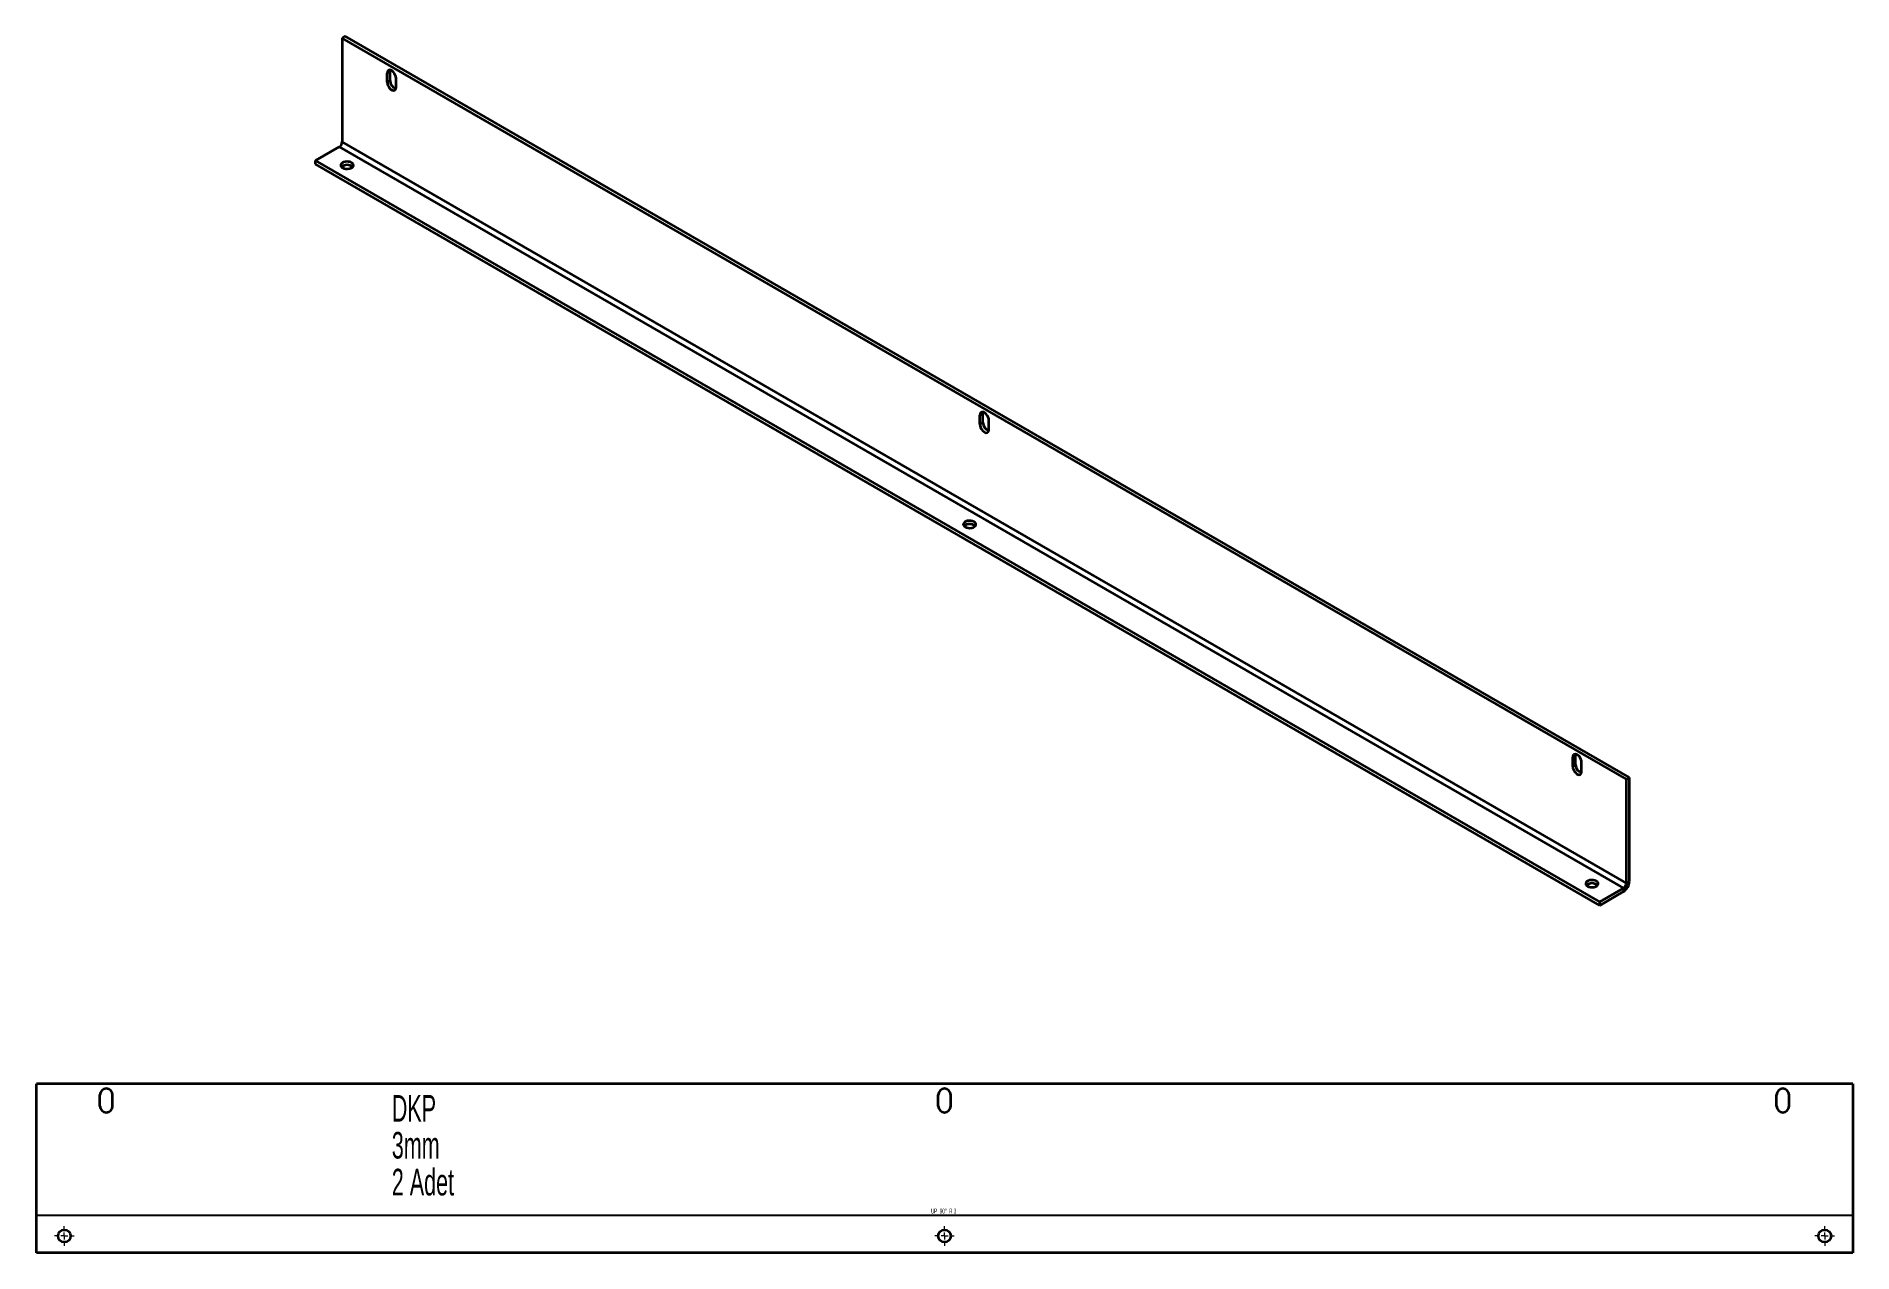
# Model space of a CAD drawing. Header units: millimetres. Extents: x -1398 to -98, y -1 to 869.
import ezdxf

# ---------------------------------------------------------------- set-up
doc = ezdxf.new("R2010")
doc.units = ezdxf.units.MM
doc.styles.add('SLDTEXTSTYLE0', font='TXT', dxfattribs={"width": 0.56125})
doc.styles.add('SLDTEXTSTYLE1', font='TXT', dxfattribs={"width": 0.605})

# ---------------------------------------------------------------- blocks, each defined once
blk = doc.blocks.new('SW_CENTERMARKSYMBOL_0')
at = {"color": 0, "linetype": 'Continuous', "lineweight": 18}
for p, q in [((-5, 0), (-7, 0)), ((0, 0), (-2.5, 0)), ((0, 5), (0, 7)), ((0, 0), (0, 2.5)), ((0, 0), (0, -2.5)), ((0, 0), (2.5, 0)), ((5, 0), (7, 0)), ((0, -5), (0, -7))]:
    blk.add_line(p, q, dxfattribs=at)
blk = doc.blocks.new('SW_CENTERMARKSYMBOL_1')
at = {"color": 0, "linetype": 'Continuous', "lineweight": 18}
for p, q in [((-5, 0), (-7, 0)), ((0, 0), (-2.5, 0)), ((0, 5), (0, 7)), ((0, 0), (0, 2.5)), ((0, 0), (0, -2.5)), ((0, 0), (2.5, 0)), ((5, 0), (7, 0)), ((0, -5), (0, -7))]:
    blk.add_line(p, q, dxfattribs=at)
blk = doc.blocks.new('SW_CENTERMARKSYMBOL_2')
at = {"color": 0, "linetype": 'Continuous', "lineweight": 18}
for p, q in [((-5, 0), (-7, 0)), ((0, 0), (-2.5, 0)), ((0, 5), (0, 7)), ((0, 0), (0, 2.5)), ((0, 0), (0, -2.5)), ((0, 0), (2.5, 0)), ((5, 0), (7, 0)), ((0, -5), (0, -7))]:
    blk.add_line(p, q, dxfattribs=at)

msp = doc.modelspace()

# ---------------------------------------------------------------- linework, layer by layer
at = {"color": 7, "linetype": 'Continuous', "lineweight": 35}
for p, q in [((-1177.4, 869.4), (-1179.5, 868.1)), ((-1179.5, 868.1), (-1179.5, 793.8)), ((-260.3, 337.5), (-1179.5, 868.1)), ((-258.1, 338.7), (-1177.4, 869.4)), ((-1145.2, 844.3), (-1147.3, 843)), ((-1147.3, 836.5), (-1147.3, 843)), ((-1147.3, 836.5), (-1145.2, 837.7)), ((-1145.2, 837.7), (-1145.2, 844.3)), ((-1141, 832.8), (-1141, 839.4)), ((-260.3, 263.2), (-1179.5, 793.8)), ((-1198.6, 780.4), (-1181.6, 790.2)), ((-279.4, 249.7), (-1198.6, 780.4)), ((-1198.6, 777.9), (-1198.6, 780.4)), ((-1181.6, 790.2), (-262.4, 259.5)), ((-279.4, 247.2), (-1198.6, 777.9)), ((-720.9, 599.3), (-723.1, 598.1)), ((-723.1, 591.6), (-723.1, 598.1)), ((-720.9, 592.8), (-720.9, 599.3)), ((-723.1, 591.6), (-720.9, 592.8)), ((-716.7, 587.9), (-716.7, 594.4)), ((-296.7, 354.4), (-298.8, 353.2)), ((-298.8, 346.7), (-298.8, 353.2)), ((-296.7, 347.9), (-296.7, 354.4)), ((-298.8, 346.7), (-296.7, 347.9)), ((-292.4, 343), (-292.4, 349.5)), ((-258.1, 338.7), (-260.3, 337.5)), ((-258.1, 264.4), (-258.1, 338.7)), ((-260.3, 263.2), (-260.3, 337.5)), ((-260.3, 263.2), (-258.1, 264.4)), ((-262.4, 259.5), (-279.4, 249.7)), ((-262.4, 257), (-279.4, 247.2)), ((-279.4, 247.2), (-279.4, 249.7)), ((-262.4, 259.5), (-262.4, 257)), ((-1398.4, -1.5), (-1398.4, 119.5)), ((-98.4, 119.5), (-1398.4, 119.5)), ((-98.4, 119.5), (-98.4, -1.5)), ((-1352.9, 103.5), (-1352.9, 111.5)), ((-1343.9, 103.5), (-1343.9, 111.5)), ((-752.9, 103.5), (-752.9, 111.5)), ((-743.9, 103.5), (-743.9, 111.5)), ((-152.9, 103.5), (-152.9, 111.5)), ((-143.9, 103.5), (-143.9, 111.5)), ((-98.4, -1.5), (-1398.4, -1.5))]:
    msp.add_line(p, q, dxfattribs=at)
at = {"color": 7, "linetype": 'Continuous'}
msp.add_line((-1398.4, 25.5), (-98.4, 25.5), dxfattribs=at)
at = {"color": 7, "linetype": 'Continuous', "lineweight": 35, "flags": 128}
for points in [[(-1141, 839.4), (-1141.1, 840.5), (-1141.5, 841.6), (-1142.1, 842.8), (-1142.8, 843.8), (-1143.7, 844.6), (-1144.6, 845.1), (-1145.5, 845.3), (-1146.2, 845.2), (-1146.8, 844.7), (-1147.2, 844), (-1147.3, 843)], [(-1145.2, 844.3), (-1145.1, 845.2), (-1145.1, 845.2)], [(-1147.3, 836.5), (-1147.2, 835.4), (-1146.8, 834.2), (-1146.2, 833.1), (-1145.5, 832.1), (-1144.6, 831.3), (-1143.7, 830.8), (-1142.8, 830.6), (-1142.1, 830.7), (-1141.5, 831.1), (-1141.1, 831.9), (-1141, 832.8)], [(-1179.1, 775.3), (-1178.1, 774.8), (-1176.9, 774.6), (-1175.6, 774.5), (-1174.4, 774.7), (-1173.3, 775), (-1172.4, 775.5), (-1171.7, 776.2), (-1171.5, 776.9), (-1171.6, 777.6), (-1172, 778.3), (-1172.8, 778.9), (-1173.8, 779.4), (-1175, 779.6), (-1176.3, 779.7), (-1177.5, 779.5), (-1178.7, 779.2), (-1179.6, 778.6), (-1180.2, 778), (-1180.5, 777.3), (-1180.4, 776.5), (-1179.9, 775.8), (-1179.1, 775.3)], [(-716.7, 594.4), (-716.8, 595.5), (-717.2, 596.7), (-717.8, 597.8), (-718.6, 598.8), (-719.4, 599.6), (-720.3, 600.2), (-721.2, 600.4), (-722, 600.2), (-722.6, 599.8), (-722.9, 599.1), (-723.1, 598.1)], [(-720.9, 599.3), (-720.8, 600.3), (-720.8, 600.3)], [(-723.1, 591.6), (-722.9, 590.5), (-722.6, 589.3), (-722, 588.2), (-721.2, 587.2), (-720.3, 586.4), (-719.4, 585.8), (-718.6, 585.6), (-717.8, 585.8), (-717.2, 586.2), (-716.8, 586.9), (-716.7, 587.9)], [(-733.7, 518.1), (-732.6, 517.6), (-731.4, 517.4), (-730.2, 517.3), (-728.9, 517.5), (-727.8, 517.8), (-726.9, 518.4), (-726.3, 519), (-726, 519.7), (-726.1, 520.5), (-726.5, 521.2), (-727.3, 521.8), (-728.3, 522.2), (-729.5, 522.5), (-730.8, 522.5), (-732.1, 522.4), (-733.2, 522), (-734.1, 521.5), (-734.7, 520.8), (-735, 520.1), (-734.9, 519.4), (-734.4, 518.7), (-733.7, 518.1)], [(-292.4, 349.5), (-292.6, 350.6), (-292.9, 351.8), (-293.5, 352.9), (-294.3, 353.9), (-295.2, 354.7), (-296.1, 355.2), (-296.9, 355.5), (-297.7, 355.3), (-298.3, 354.9), (-298.7, 354.1), (-298.8, 353.2)], [(-296.7, 354.4), (-296.5, 355.4), (-296.5, 355.4)], [(-298.8, 346.7), (-298.7, 345.5), (-298.3, 344.4), (-297.7, 343.2), (-296.9, 342.2), (-296.1, 341.4), (-295.2, 340.9), (-294.3, 340.7), (-293.5, 340.8), (-292.9, 341.3), (-292.6, 342), (-292.4, 343)], [(-288.2, 260.9), (-287.2, 260.5), (-286, 260.2), (-284.7, 260.2), (-283.4, 260.3), (-282.3, 260.7), (-281.4, 261.2), (-280.8, 261.8), (-280.5, 262.6), (-280.6, 263.3), (-281.1, 264), (-281.8, 264.6), (-282.9, 265), (-284.1, 265.3), (-285.3, 265.3), (-286.6, 265.2), (-287.7, 264.8), (-288.6, 264.3), (-289.2, 263.7), (-289.5, 262.9), (-289.4, 262.2), (-289, 261.5), (-288.2, 260.9)]]:
    msp.add_lwpolyline(points, dxfattribs=at)
at = {"color": 7, "linetype": 'Continuous', "lineweight": 35}
for centre in [(-1378.4, 10.5), (-748.4, 10.5), (-118.4, 10.5)]:
    msp.add_circle(centre, 4.5, dxfattribs=at)
for centre, radius, start, end in [((-1138.8, 837.8), 6.42, 180.9159, 248.8731), ((-1184.1, 794), 4.61, 302.6055, 357.3945), ((-1176, 771.2), 6.09, 49.3382, 130.6618), ((-714.5, 592.9), 6.42, 180.9159, 248.8731), ((-730.5, 514.1), 6.09, 49.3382, 130.6618), ((-290.3, 348), 6.42, 180.9159, 248.8731), ((-285, 256.9), 6.09, 49.3382, 130.6618), ((-267.4, 264.8), 9.22, 302.6055, 357.3945), ((-264.9, 263.4), 4.61, 302.6055, 357.3945), ((-1348.4, 111.5), 4.5, 0, 180), ((-748.4, 111.5), 4.5, 0, 180), ((-148.4, 111.5), 4.5, 0, 180), ((-1348.4, 103.5), 4.5, 180, 0), ((-748.4, 103.5), 4.5, 180, 0), ((-148.4, 103.5), 4.5, 180, 0)]:
    msp.add_arc(centre, radius, start, end, dxfattribs=at)

# ---------------------------------------------------------------- block references
at = {"color": 7, "linetype": 'Continuous', "lineweight": 0}
for name, p in [('SW_CENTERMARKSYMBOL_2', (-1378.4, 10.5)), ('SW_CENTERMARKSYMBOL_1', (-748.4, 10.5)), ('SW_CENTERMARKSYMBOL_0', (-118.4, 10.5))]:
    msp.add_blockref(name, p, dxfattribs=at)

# ---------------------------------------------------------------- texts
for s, insert, char_height, attachment_point, style in [('DKP', (-1144, 111.4), 19.05, 1, 'SLDTEXTSTYLE1'), ('3mm', (-1144, 85), 19.05, 1, 'SLDTEXTSTYLE1'), ('2 Adet', (-1144, 58.6), 19.05, 1, 'SLDTEXTSTYLE1'), ('UP  90°  R 3', (-749.1, 30.1), 3.5, 2, 'SLDTEXTSTYLE0')]:
    msp.add_mtext(s, dxfattribs=dict(at, insert=insert, char_height=char_height, attachment_point=attachment_point, style=style))

doc.saveas('drawing.dxf')
